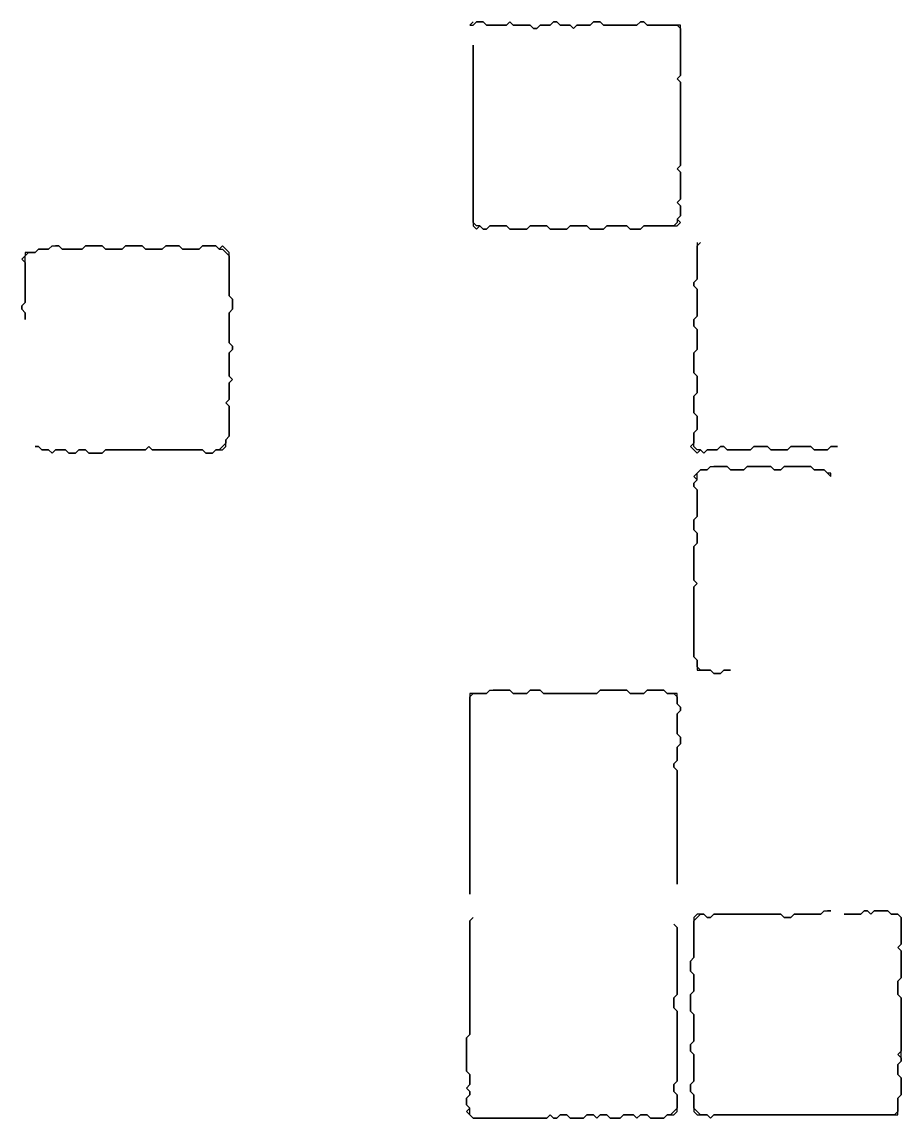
# Model space of a CAD drawing. Header units: metres. Extents: x 0 to 600, y 0 to 400.
# Drawn here: x 139.88 to 179.02, y 151.64 to 200.45 of the extents above; entities that cross this region are included whole.
import ezdxf

# ---------------------------------------------------------------- set-up
doc = ezdxf.new("R2010")
doc.units = ezdxf.units.M

msp = doc.modelspace()

# ---------------------------------------------------------------- linework, layer by layer
for points in [[(159.97, 200.446), (159.821, 200.298), (159.97, 200.298), (160.119, 200.446), (160.268, 200.446), (160.417, 200.446), (160.565, 200.298), (160.714, 200.298), (160.863, 200.298), (161.012, 200.298), (161.161, 200.298), (161.31, 200.298), (161.458, 200.298), (161.607, 200.446), (161.756, 200.298), (161.905, 200.298), (162.054, 200.298), (162.202, 200.298), (162.351, 200.298), (162.5, 200.298), (162.649, 200.149), (162.798, 200.149), (162.946, 200.298), (163.095, 200.298), (163.244, 200.298), (163.393, 200.298), (163.542, 200.446), (163.69, 200.446), (163.839, 200.298), (163.988, 200.298), (164.137, 200.298), (164.286, 200.298), (164.435, 200.149), (164.583, 200.298), (164.732, 200.298), (164.881, 200.298), (165.03, 200.298), (165.179, 200.298), (165.327, 200.446), (165.476, 200.446), (165.625, 200.446), (165.774, 200.298), (165.923, 200.298), (166.071, 200.298), (166.22, 200.298), (166.369, 200.298), (166.518, 200.298), (166.667, 200.298), (166.815, 200.298), (166.964, 200.298), (167.113, 200.298), (167.262, 200.298), (167.411, 200.446), (167.56, 200.446), (167.708, 200.298), (167.857, 200.298), (168.006, 200.298), (168.155, 200.298), (168.304, 200.298), (168.452, 200.298), (168.601, 200.298), (168.75, 200.298), (168.899, 200.298), (169.048, 200.298), (169.196, 200.149), (169.196, 200), (169.196, 199.851), (169.196, 199.702), (169.196, 199.554), (169.196, 199.405), (169.196, 199.256), (169.196, 199.107), (169.196, 198.958), (169.196, 198.81), (169.196, 198.661), (169.196, 198.512), (169.196, 198.363), (169.196, 198.214), (169.196, 198.065), (169.048, 197.917), (169.196, 197.768), (169.196, 197.619), (169.196, 197.47), (169.196, 197.321), (169.196, 197.173), (169.196, 197.024), (169.196, 196.875), (169.196, 196.726), (169.196, 196.577), (169.196, 196.429), (169.196, 196.28), (169.196, 196.131), (169.196, 195.982), (169.196, 195.833), (169.196, 195.685), (169.196, 195.536), (169.196, 195.387), (169.196, 195.238), (169.196, 195.089), (169.196, 194.94), (169.196, 194.792), (169.196, 194.643), (169.196, 194.494), (169.196, 194.345), (169.196, 194.196), (169.196, 194.048), (169.048, 193.899), (169.196, 193.75), (169.196, 193.601), (169.196, 193.452), (169.196, 193.304), (169.196, 193.155), (169.196, 193.006), (169.196, 192.857), (169.196, 192.708), (169.196, 192.56), (169.048, 192.411), (169.196, 192.262), (169.196, 192.113), (169.196, 191.964), (169.196, 191.815), (169.048, 191.667), (169.048, 191.518), (168.899, 191.369), (168.75, 191.369), (168.601, 191.369), (168.452, 191.369), (168.304, 191.369), (168.155, 191.369), (168.006, 191.369), (167.857, 191.369), (167.708, 191.369), (167.56, 191.369), (167.411, 191.22), (167.262, 191.22), (167.113, 191.22), (166.964, 191.22), (166.815, 191.369), (166.667, 191.369), (166.518, 191.369), (166.369, 191.369), (166.22, 191.369), (166.071, 191.369), (165.923, 191.369), (165.774, 191.22), (165.625, 191.22), (165.476, 191.22), (165.327, 191.22), (165.179, 191.22), (165.03, 191.369), (164.881, 191.369), (164.732, 191.369), (164.583, 191.369), (164.435, 191.369), (164.286, 191.369), (164.137, 191.22), (163.988, 191.22), (163.839, 191.22), (163.69, 191.22), (163.542, 191.22), (163.393, 191.22), (163.244, 191.369), (163.095, 191.369), (162.946, 191.369), (162.798, 191.369), (162.649, 191.369), (162.5, 191.369), (162.351, 191.22), (162.202, 191.22), (162.054, 191.22), (161.905, 191.22), (161.756, 191.22), (161.607, 191.22), (161.458, 191.369), (161.31, 191.369), (161.161, 191.369), (161.012, 191.369), (160.863, 191.369), (160.714, 191.369), (160.565, 191.22), (160.417, 191.22), (160.268, 191.369), (160.119, 191.369), (159.97, 191.518), (159.97, 191.667), (159.97, 191.815), (159.97, 191.964), (159.97, 192.113), (159.97, 192.262), (159.97, 192.411), (159.97, 192.56), (159.97, 192.708), (159.97, 192.857), (159.97, 193.006), (159.97, 193.155), (159.97, 193.304), (159.97, 193.452), (159.97, 193.601), (159.97, 193.75), (159.97, 193.899), (159.97, 194.048), (159.97, 194.196), (159.97, 194.345), (159.97, 194.494), (159.97, 194.643), (159.97, 194.792), (159.97, 194.94), (159.97, 195.089), (159.97, 195.238), (159.97, 195.387), (159.97, 195.536), (159.97, 195.685), (159.97, 195.833), (159.97, 195.982), (159.97, 196.131), (159.97, 196.28), (159.97, 196.429), (159.97, 196.577), (159.97, 196.726), (159.97, 196.875), (159.97, 197.024), (159.97, 197.173), (159.97, 197.321), (159.97, 197.47), (159.97, 197.619), (159.97, 197.768), (159.97, 197.917), (159.97, 198.065), (159.97, 198.214), (159.97, 198.363), (159.97, 198.512), (159.97, 198.661), (159.97, 198.81), (159.97, 198.958), (159.97, 199.107), (159.97, 199.256), (159.97, 199.405), (159.97, 199.256), (159.97, 199.107), (159.97, 198.958), (159.97, 198.81), (159.97, 198.661), (159.97, 198.512), (159.97, 198.363), (159.97, 198.214), (159.97, 198.065), (159.97, 197.917), (159.97, 197.768), (159.97, 197.619), (159.97, 197.47), (159.97, 197.321), (159.97, 197.173), (159.97, 197.024), (159.97, 196.875), (159.97, 196.726), (159.97, 196.577), (159.97, 196.429), (159.97, 196.28), (159.97, 196.131), (159.97, 195.982), (159.97, 195.833), (159.97, 195.685), (159.97, 195.536), (159.97, 195.387), (159.97, 195.238), (159.97, 195.089), (159.97, 194.94), (159.97, 194.792), (159.97, 194.643), (159.97, 194.494), (159.97, 194.345), (159.97, 194.196), (159.97, 194.048), (159.97, 193.899), (159.97, 193.75), (159.97, 193.601), (159.97, 193.452), (159.97, 193.304), (159.97, 193.155), (159.97, 193.006), (159.97, 192.857), (159.97, 192.708), (159.97, 192.56), (159.97, 192.411), (159.97, 192.262), (159.97, 192.113), (159.97, 191.964), (159.97, 191.815), (159.97, 191.667), (159.97, 191.518), (159.97, 191.369), (160.119, 191.22), (160.268, 191.369), (160.417, 191.22), (160.565, 191.22), (160.714, 191.369), (160.863, 191.369), (161.012, 191.369), (161.161, 191.369), (161.31, 191.369), (161.458, 191.369), (161.607, 191.22), (161.756, 191.22), (161.905, 191.22), (162.054, 191.22), (162.202, 191.22), (162.351, 191.22), (162.5, 191.369), (162.649, 191.369), (162.798, 191.369), (162.946, 191.369), (163.095, 191.369), (163.244, 191.369), (163.393, 191.22), (163.542, 191.22), (163.69, 191.22), (163.839, 191.22), (163.988, 191.22), (164.137, 191.22), (164.286, 191.369), (164.435, 191.369), (164.583, 191.369), (164.732, 191.369), (164.881, 191.369), (165.03, 191.369), (165.179, 191.22), (165.327, 191.22), (165.476, 191.22), (165.625, 191.22), (165.774, 191.22), (165.923, 191.369), (166.071, 191.369), (166.22, 191.369), (166.369, 191.369), (166.518, 191.369), (166.667, 191.369), (166.815, 191.369), (166.964, 191.22), (167.113, 191.22), (167.262, 191.22), (167.411, 191.22), (167.56, 191.369), (167.708, 191.369), (167.857, 191.369), (168.006, 191.369), (168.155, 191.369), (168.304, 191.369), (168.452, 191.369), (168.601, 191.369), (168.75, 191.369), (168.899, 191.369), (169.048, 191.369), (169.196, 191.518), (169.048, 191.667), (169.196, 191.815), (169.196, 191.964), (169.196, 192.113), (169.196, 192.262), (169.048, 192.411), (169.196, 192.56), (169.196, 192.708), (169.196, 192.857), (169.196, 193.006), (169.196, 193.155), (169.196, 193.304), (169.196, 193.452), (169.196, 193.601), (169.196, 193.75), (169.048, 193.899), (169.196, 194.048), (169.196, 194.196), (169.196, 194.345), (169.196, 194.494), (169.196, 194.643), (169.196, 194.792), (169.196, 194.94), (169.196, 195.089), (169.196, 195.238), (169.196, 195.387), (169.196, 195.536), (169.196, 195.685), (169.196, 195.833), (169.196, 195.982), (169.196, 196.131), (169.196, 196.28), (169.196, 196.429), (169.196, 196.577), (169.196, 196.726), (169.196, 196.875), (169.196, 197.024), (169.196, 197.173), (169.196, 197.321), (169.196, 197.47), (169.196, 197.619), (169.196, 197.768), (169.048, 197.917), (169.196, 198.065), (169.196, 198.214), (169.196, 198.363), (169.196, 198.512), (169.196, 198.661), (169.196, 198.81), (169.196, 198.958), (169.196, 199.107), (169.196, 199.256), (169.196, 199.405), (169.196, 199.554), (169.196, 199.702), (169.196, 199.851), (169.196, 200), (169.196, 200.149), (169.196, 200.298), (169.048, 200.298), (168.899, 200.298), (168.75, 200.298), (168.601, 200.298), (168.452, 200.298), (168.304, 200.298), (168.155, 200.298), (168.006, 200.298), (167.857, 200.298), (167.708, 200.298), (167.56, 200.446), (167.411, 200.446), (167.262, 200.298), (167.113, 200.298), (166.964, 200.298), (166.815, 200.298), (166.667, 200.298), (166.518, 200.298), (166.369, 200.298), (166.22, 200.298), (166.071, 200.298), (165.923, 200.298), (165.774, 200.298), (165.625, 200.446), (165.476, 200.446), (165.327, 200.446), (165.179, 200.298), (165.03, 200.298), (164.881, 200.298), (164.732, 200.298), (164.583, 200.298), (164.435, 200.149), (164.286, 200.298), (164.137, 200.298), (163.988, 200.298), (163.839, 200.298), (163.69, 200.446), (163.542, 200.446), (163.393, 200.298), (163.244, 200.298), (163.095, 200.298), (162.946, 200.298), (162.798, 200.149), (162.649, 200.149), (162.5, 200.298), (162.351, 200.298), (162.202, 200.298), (162.054, 200.298), (161.905, 200.298), (161.756, 200.298), (161.607, 200.446), (161.458, 200.298), (161.31, 200.298), (161.161, 200.298), (161.012, 200.298), (160.863, 200.298), (160.714, 200.298), (160.565, 200.298), (160.417, 200.446), (160.268, 200.446), (160.119, 200.446)], [(141.22, 190.476), (141.071, 190.327), (140.923, 190.327), (140.774, 190.327), (140.625, 190.327), (140.476, 190.179), (140.327, 190.179), (140.179, 190.179), (140.03, 190.179), (140.03, 190.03), (139.881, 189.881), (140.03, 189.732), (140.03, 189.583), (140.03, 189.435), (140.03, 189.286), (140.03, 189.137), (140.03, 188.988), (140.03, 188.839), (140.03, 188.69), (140.03, 188.542), (140.03, 188.393), (140.03, 188.244), (140.03, 188.095), (140.03, 187.946), (139.881, 187.798), (139.881, 187.649), (140.03, 187.5), (140.03, 187.351), (140.03, 187.202), (140.03, 187.351), (140.03, 187.5), (139.881, 187.649), (139.881, 187.798), (140.03, 187.946), (140.03, 188.095), (140.03, 188.244), (140.03, 188.393), (140.03, 188.542), (140.03, 188.69), (140.03, 188.839), (140.03, 188.988), (140.03, 189.137), (140.03, 189.286), (140.03, 189.435), (140.03, 189.583), (140.03, 189.732), (140.03, 189.881), (140.03, 190.03), (140.179, 190.179), (140.327, 190.179), (140.476, 190.179), (140.625, 190.327), (140.774, 190.327), (140.923, 190.327), (141.071, 190.327), (141.22, 190.476), (141.369, 190.476), (141.518, 190.476), (141.667, 190.327), (141.815, 190.327), (141.964, 190.327), (142.113, 190.327), (142.262, 190.327), (142.411, 190.327), (142.56, 190.327), (142.708, 190.476), (142.857, 190.476), (143.006, 190.476), (143.155, 190.476), (143.304, 190.476), (143.452, 190.476), (143.601, 190.327), (143.75, 190.327), (143.899, 190.327), (144.048, 190.327), (144.196, 190.327), (144.345, 190.327), (144.494, 190.476), (144.643, 190.476), (144.792, 190.476), (144.94, 190.476), (145.089, 190.476), (145.238, 190.476), (145.387, 190.327), (145.536, 190.327), (145.685, 190.327), (145.833, 190.327), (145.982, 190.327), (146.131, 190.327), (146.28, 190.476), (146.429, 190.476), (146.577, 190.476), (146.726, 190.476), (146.875, 190.476), (147.024, 190.327), (147.173, 190.327), (147.321, 190.327), (147.47, 190.327), (147.619, 190.327), (147.768, 190.327), (147.917, 190.476), (148.065, 190.476), (148.214, 190.476), (148.363, 190.476), (148.512, 190.476), (148.661, 190.327), (148.81, 190.327), (148.958, 190.179), (149.107, 190.03), (149.107, 189.881), (149.107, 189.732), (149.107, 189.583), (149.107, 189.435), (149.107, 189.286), (149.107, 189.137), (149.107, 188.988), (149.107, 188.839), (149.107, 188.69), (149.107, 188.542), (149.107, 188.393), (149.107, 188.244), (149.256, 188.095), (149.256, 187.946), (149.256, 187.798), (149.256, 187.649), (149.107, 187.5), (149.107, 187.351), (149.107, 187.202), (149.107, 187.054), (149.107, 186.905), (149.107, 186.756), (149.107, 186.607), (149.107, 186.458), (149.107, 186.31), (149.107, 186.161), (149.256, 186.012), (149.256, 185.863), (149.107, 185.714), (149.107, 185.565), (149.107, 185.417), (149.107, 185.268), (149.107, 185.119), (149.107, 184.97), (149.107, 184.821), (149.107, 184.673), (149.256, 184.524), (149.107, 184.375), (149.107, 184.226), (149.107, 184.077), (149.107, 183.929), (149.107, 183.78), (149.107, 183.631), (148.958, 183.482), (149.107, 183.333), (149.107, 183.185), (149.107, 183.036), (149.107, 182.887), (149.107, 182.738), (149.107, 182.589), (149.107, 182.44), (149.107, 182.292), (149.107, 182.143), (149.107, 181.994), (148.958, 181.845), (148.958, 181.696), (148.81, 181.548), (148.661, 181.399), (148.512, 181.399), (148.363, 181.25), (148.214, 181.25), (148.065, 181.25), (147.917, 181.399), (147.768, 181.399), (147.619, 181.399), (147.47, 181.399), (147.321, 181.399), (147.173, 181.399), (147.024, 181.399), (146.875, 181.399), (146.726, 181.399), (146.577, 181.399), (146.429, 181.399), (146.28, 181.399), (146.131, 181.399), (145.982, 181.399), (145.833, 181.399), (145.685, 181.399), (145.536, 181.548), (145.387, 181.399), (145.238, 181.399), (145.089, 181.399), (144.94, 181.399), (144.792, 181.399), (144.643, 181.399), (144.494, 181.399), (144.345, 181.399), (144.196, 181.399), (144.048, 181.399), (143.899, 181.399), (143.75, 181.399), (143.601, 181.399), (143.452, 181.25), (143.304, 181.25), (143.155, 181.25), (143.006, 181.25), (142.857, 181.25), (142.708, 181.399), (142.56, 181.399), (142.411, 181.399), (142.262, 181.25), (142.113, 181.25), (141.964, 181.25), (141.815, 181.399), (141.667, 181.399), (141.518, 181.399), (141.369, 181.399), (141.22, 181.25), (141.071, 181.399), (140.923, 181.399), (140.774, 181.399), (140.625, 181.548), (140.476, 181.548), (140.625, 181.548), (140.774, 181.399), (140.923, 181.399), (141.071, 181.399), (141.22, 181.25), (141.369, 181.399), (141.518, 181.399), (141.667, 181.399), (141.815, 181.399), (141.964, 181.25), (142.113, 181.25), (142.262, 181.25), (142.411, 181.399), (142.56, 181.399), (142.708, 181.399), (142.857, 181.25), (143.006, 181.25), (143.155, 181.25), (143.304, 181.25), (143.452, 181.25), (143.601, 181.399), (143.75, 181.399), (143.899, 181.399), (144.048, 181.399), (144.196, 181.399), (144.345, 181.399), (144.494, 181.399), (144.643, 181.399), (144.792, 181.399), (144.94, 181.399), (145.089, 181.399), (145.238, 181.399), (145.387, 181.399), (145.536, 181.548), (145.685, 181.399), (145.833, 181.399), (145.982, 181.399), (146.131, 181.399), (146.28, 181.399), (146.429, 181.399), (146.577, 181.399), (146.726, 181.399), (146.875, 181.399), (147.024, 181.399), (147.173, 181.399), (147.321, 181.399), (147.47, 181.399), (147.619, 181.399), (147.768, 181.399), (147.917, 181.399), (148.065, 181.25), (148.214, 181.25), (148.363, 181.25), (148.512, 181.399), (148.661, 181.399), (148.81, 181.399), (148.958, 181.548), (148.958, 181.696), (148.958, 181.845), (149.107, 181.994), (149.107, 182.143), (149.107, 182.292), (149.107, 182.44), (149.107, 182.589), (149.107, 182.738), (149.107, 182.887), (149.107, 183.036), (149.107, 183.185), (149.107, 183.333), (148.958, 183.482), (149.107, 183.631), (149.107, 183.78), (149.107, 183.929), (149.107, 184.077), (149.107, 184.226), (149.107, 184.375), (149.256, 184.524), (149.107, 184.673), (149.107, 184.821), (149.107, 184.97), (149.107, 185.119), (149.107, 185.268), (149.107, 185.417), (149.107, 185.565), (149.107, 185.714), (149.256, 185.863), (149.256, 186.012), (149.107, 186.161), (149.107, 186.31), (149.107, 186.458), (149.107, 186.607), (149.107, 186.756), (149.107, 186.905), (149.107, 187.054), (149.107, 187.202), (149.107, 187.351), (149.107, 187.5), (149.256, 187.649), (149.256, 187.798), (149.256, 187.946), (149.256, 188.095), (149.107, 188.244), (149.107, 188.393), (149.107, 188.542), (149.107, 188.69), (149.107, 188.839), (149.107, 188.988), (149.107, 189.137), (149.107, 189.286), (149.107, 189.435), (149.107, 189.583), (149.107, 189.732), (149.107, 189.881), (149.107, 190.03), (149.107, 190.179), (148.958, 190.327), (148.81, 190.476), (148.661, 190.327), (148.512, 190.476), (148.363, 190.476), (148.214, 190.476), (148.065, 190.476), (147.917, 190.476), (147.768, 190.327), (147.619, 190.327), (147.47, 190.327), (147.321, 190.327), (147.173, 190.327), (147.024, 190.327), (146.875, 190.476), (146.726, 190.476), (146.577, 190.476), (146.429, 190.476), (146.28, 190.476), (146.131, 190.327), (145.982, 190.327), (145.833, 190.327), (145.685, 190.327), (145.536, 190.327), (145.387, 190.327), (145.238, 190.476), (145.089, 190.476), (144.94, 190.476), (144.792, 190.476), (144.643, 190.476), (144.494, 190.476), (144.345, 190.327), (144.196, 190.327), (144.048, 190.327), (143.899, 190.327), (143.75, 190.327), (143.601, 190.327), (143.452, 190.476), (143.304, 190.476), (143.155, 190.476), (143.006, 190.476), (142.857, 190.476), (142.708, 190.476), (142.56, 190.327), (142.411, 190.327), (142.262, 190.327), (142.113, 190.327), (141.964, 190.327), (141.815, 190.327), (141.667, 190.327), (141.518, 190.476), (141.369, 190.476)], [(169.94, 190.625), (169.94, 190.476), (169.94, 190.327), (169.94, 190.179), (169.94, 190.03), (169.94, 189.881), (169.94, 189.732), (169.94, 189.583), (169.94, 189.435), (169.94, 189.286), (169.94, 189.137), (169.94, 188.988), (169.792, 188.839), (169.792, 188.69), (169.94, 188.542), (169.94, 188.393), (169.94, 188.244), (169.94, 188.095), (169.94, 187.946), (169.94, 187.798), (169.94, 187.649), (169.94, 187.5), (169.94, 187.351), (169.792, 187.202), (169.792, 187.054), (169.792, 186.905), (169.94, 186.756), (169.94, 186.607), (169.94, 186.458), (169.94, 186.31), (169.94, 186.161), (169.94, 186.012), (169.94, 185.863), (169.792, 185.714), (169.792, 185.565), (169.792, 185.417), (169.792, 185.268), (169.792, 185.119), (169.792, 184.97), (169.792, 184.821), (169.94, 184.673), (169.94, 184.524), (169.94, 184.375), (169.94, 184.226), (169.94, 184.077), (169.94, 183.929), (169.792, 183.78), (169.792, 183.631), (169.792, 183.482), (169.792, 183.333), (169.792, 183.185), (169.792, 183.036), (169.94, 182.887), (169.94, 182.738), (169.94, 182.589), (169.94, 182.44), (169.94, 182.292), (169.792, 182.143), (169.792, 181.994), (169.792, 181.845), (169.792, 181.696), (169.643, 181.548), (169.792, 181.399), (169.94, 181.25), (170.089, 181.399), (170.238, 181.25), (170.387, 181.399), (170.536, 181.399), (170.685, 181.399), (170.833, 181.399), (170.982, 181.548), (171.131, 181.548), (171.28, 181.399), (171.429, 181.399), (171.577, 181.399), (171.726, 181.399), (171.875, 181.399), (172.024, 181.399), (172.173, 181.399), (172.321, 181.399), (172.47, 181.548), (172.619, 181.548), (172.768, 181.548), (172.917, 181.548), (173.065, 181.548), (173.214, 181.399), (173.363, 181.399), (173.512, 181.399), (173.661, 181.399), (173.81, 181.399), (173.958, 181.399), (174.107, 181.548), (174.256, 181.548), (174.405, 181.548), (174.554, 181.548), (174.702, 181.548), (174.851, 181.548), (175, 181.548), (175.149, 181.399), (175.298, 181.399), (175.446, 181.399), (175.595, 181.399), (175.744, 181.399), (175.893, 181.548), (176.042, 181.548), (176.19, 181.548), (176.042, 181.548), (175.893, 181.548), (175.744, 181.399), (175.595, 181.399), (175.446, 181.399), (175.298, 181.399), (175.149, 181.399), (175, 181.548), (174.851, 181.548), (174.702, 181.548), (174.554, 181.548), (174.405, 181.548), (174.256, 181.548), (174.107, 181.548), (173.958, 181.399), (173.81, 181.399), (173.661, 181.399), (173.512, 181.399), (173.363, 181.399), (173.214, 181.399), (173.065, 181.548), (172.917, 181.548), (172.768, 181.548), (172.619, 181.548), (172.47, 181.548), (172.321, 181.399), (172.173, 181.399), (172.024, 181.399), (171.875, 181.399), (171.726, 181.399), (171.577, 181.399), (171.429, 181.399), (171.28, 181.399), (171.131, 181.548), (170.982, 181.548), (170.833, 181.399), (170.685, 181.399), (170.536, 181.399), (170.387, 181.399), (170.238, 181.25), (170.089, 181.399), (169.94, 181.399), (169.792, 181.548), (169.792, 181.696), (169.792, 181.845), (169.792, 181.994), (169.792, 182.143), (169.94, 182.292), (169.94, 182.44), (169.94, 182.589), (169.94, 182.738), (169.94, 182.887), (169.792, 183.036), (169.792, 183.185), (169.792, 183.333), (169.792, 183.482), (169.792, 183.631), (169.792, 183.78), (169.94, 183.929), (169.94, 184.077), (169.94, 184.226), (169.94, 184.375), (169.94, 184.524), (169.94, 184.673), (169.792, 184.821), (169.792, 184.97), (169.792, 185.119), (169.792, 185.268), (169.792, 185.417), (169.792, 185.565), (169.792, 185.714), (169.94, 185.863), (169.94, 186.012), (169.94, 186.161), (169.94, 186.31), (169.94, 186.458), (169.94, 186.607), (169.94, 186.756), (169.792, 186.905), (169.792, 187.054), (169.792, 187.202), (169.94, 187.351), (169.94, 187.5), (169.94, 187.649), (169.94, 187.798), (169.94, 187.946), (169.94, 188.095), (169.94, 188.244), (169.94, 188.393), (169.94, 188.542), (169.792, 188.69), (169.792, 188.839), (169.94, 188.988), (169.94, 189.137), (169.94, 189.286), (169.94, 189.435), (169.94, 189.583), (169.94, 189.732), (169.94, 189.881), (169.94, 190.03), (169.94, 190.179), (169.94, 190.327), (169.94, 190.476), (170.089, 190.625)], [(170.536, 180.655), (170.387, 180.506), (170.238, 180.506), (170.089, 180.506), (169.94, 180.357), (169.792, 180.208), (169.94, 180.06), (169.792, 179.911), (169.792, 179.762), (169.94, 179.613), (169.94, 179.464), (169.94, 179.315), (169.94, 179.167), (169.94, 179.018), (169.94, 178.869), (169.94, 178.72), (169.94, 178.571), (169.94, 178.423), (169.792, 178.274), (169.792, 178.125), (169.792, 177.976), (169.792, 177.827), (169.94, 177.679), (169.94, 177.53), (169.94, 177.381), (169.94, 177.232), (169.792, 177.083), (169.792, 176.935), (169.792, 176.786), (169.792, 176.637), (169.792, 176.488), (169.792, 176.339), (169.792, 176.19), (169.792, 176.042), (169.792, 175.893), (169.792, 175.744), (169.792, 175.595), (169.94, 175.446), (169.792, 175.298), (169.792, 175.149), (169.792, 175), (169.792, 174.851), (169.792, 174.702), (169.792, 174.554), (169.792, 174.405), (169.792, 174.256), (169.792, 174.107), (169.792, 173.958), (169.792, 173.81), (169.792, 173.661), (169.792, 173.512), (169.792, 173.363), (169.792, 173.214), (169.792, 173.065), (169.792, 172.917), (169.792, 172.768), (169.792, 172.619), (169.792, 172.47), (169.792, 172.321), (169.792, 172.173), (169.94, 172.024), (169.94, 171.875), (169.94, 171.726), (169.94, 171.577), (170.089, 171.577), (170.238, 171.577), (170.387, 171.577), (170.536, 171.577), (170.685, 171.429), (170.833, 171.429), (170.982, 171.429), (171.131, 171.577), (171.28, 171.577), (171.429, 171.577), (171.28, 171.577), (171.131, 171.577), (170.982, 171.429), (170.833, 171.429), (170.685, 171.429), (170.536, 171.577), (170.387, 171.577), (170.238, 171.577), (170.089, 171.577), (169.94, 171.726), (169.94, 171.875), (169.94, 172.024), (169.792, 172.173), (169.792, 172.321), (169.792, 172.47), (169.792, 172.619), (169.792, 172.768), (169.792, 172.917), (169.792, 173.065), (169.792, 173.214), (169.792, 173.363), (169.792, 173.512), (169.792, 173.661), (169.792, 173.81), (169.792, 173.958), (169.792, 174.107), (169.792, 174.256), (169.792, 174.405), (169.792, 174.554), (169.792, 174.702), (169.792, 174.851), (169.792, 175), (169.792, 175.149), (169.792, 175.298), (169.94, 175.446), (169.792, 175.595), (169.792, 175.744), (169.792, 175.893), (169.792, 176.042), (169.792, 176.19), (169.792, 176.339), (169.792, 176.488), (169.792, 176.637), (169.792, 176.786), (169.792, 176.935), (169.792, 177.083), (169.94, 177.232), (169.94, 177.381), (169.94, 177.53), (169.94, 177.679), (169.792, 177.827), (169.792, 177.976), (169.792, 178.125), (169.792, 178.274), (169.94, 178.423), (169.94, 178.571), (169.94, 178.72), (169.94, 178.869), (169.94, 179.018), (169.94, 179.167), (169.94, 179.315), (169.94, 179.464), (169.94, 179.613), (169.792, 179.762), (169.792, 179.911), (169.94, 180.06), (169.94, 180.208), (169.94, 180.357), (170.089, 180.506), (170.238, 180.506), (170.387, 180.506), (170.536, 180.655), (170.685, 180.655), (170.833, 180.655), (170.982, 180.655), (171.131, 180.655), (171.28, 180.655), (171.429, 180.506), (171.577, 180.506), (171.726, 180.506), (171.875, 180.506), (172.024, 180.506), (172.173, 180.655), (172.321, 180.655), (172.47, 180.655), (172.619, 180.655), (172.768, 180.655), (172.917, 180.655), (173.065, 180.655), (173.214, 180.655), (173.363, 180.506), (173.512, 180.506), (173.661, 180.506), (173.81, 180.655), (173.958, 180.655), (174.107, 180.655), (174.256, 180.655), (174.405, 180.655), (174.554, 180.655), (174.702, 180.655), (174.851, 180.655), (175, 180.655), (175.149, 180.506), (175.298, 180.506), (175.446, 180.506), (175.595, 180.506), (175.744, 180.357), (175.893, 180.208), (175.893, 180.357), (175.744, 180.357), (175.595, 180.506), (175.446, 180.506), (175.298, 180.506), (175.149, 180.506), (175, 180.655), (174.851, 180.655), (174.702, 180.655), (174.554, 180.655), (174.405, 180.655), (174.256, 180.655), (174.107, 180.655), (173.958, 180.655), (173.81, 180.655), (173.661, 180.506), (173.512, 180.506), (173.363, 180.506), (173.214, 180.655), (173.065, 180.655), (172.917, 180.655), (172.768, 180.655), (172.619, 180.655), (172.47, 180.655), (172.321, 180.655), (172.173, 180.655), (172.024, 180.506), (171.875, 180.506), (171.726, 180.506), (171.577, 180.506), (171.429, 180.506), (171.28, 180.655), (171.131, 180.655), (170.982, 180.655), (170.833, 180.655), (170.685, 180.655)], [(160.714, 170.685), (160.565, 170.536), (160.417, 170.536), (160.268, 170.536), (160.119, 170.536), (159.97, 170.536), (159.821, 170.536), (159.821, 170.387), (159.821, 170.238), (159.821, 170.089), (159.821, 169.94), (159.821, 169.792), (159.821, 169.643), (159.821, 169.494), (159.821, 169.345), (159.821, 169.196), (159.821, 169.048), (159.821, 168.899), (159.821, 168.75), (159.821, 168.601), (159.821, 168.452), (159.821, 168.304), (159.821, 168.155), (159.821, 168.006), (159.821, 167.857), (159.821, 167.708), (159.821, 167.56), (159.821, 167.411), (159.821, 167.262), (159.821, 167.113), (159.821, 166.964), (159.821, 166.815), (159.821, 166.667), (159.821, 166.518), (159.821, 166.369), (159.821, 166.22), (159.821, 166.071), (159.821, 165.923), (159.821, 165.774), (159.821, 165.625), (159.821, 165.476), (159.821, 165.327), (159.821, 165.179), (159.821, 165.03), (159.821, 164.881), (159.821, 164.732), (159.821, 164.583), (159.821, 164.435), (159.821, 164.286), (159.821, 164.137), (159.821, 163.988), (159.821, 163.839), (159.821, 163.69), (159.821, 163.542), (159.821, 163.393), (159.821, 163.244), (159.821, 163.095), (159.821, 162.946), (159.821, 162.798), (159.821, 162.649), (159.821, 162.5), (159.821, 162.351), (159.821, 162.202), (159.821, 162.054), (159.821, 161.905), (159.821, 161.756), (159.821, 161.607), (159.821, 161.756), (159.821, 161.905), (159.821, 162.054), (159.821, 162.202), (159.821, 162.351), (159.821, 162.5), (159.821, 162.649), (159.821, 162.798), (159.821, 162.946), (159.821, 163.095), (159.821, 163.244), (159.821, 163.393), (159.821, 163.542), (159.821, 163.69), (159.821, 163.839), (159.821, 163.988), (159.821, 164.137), (159.821, 164.286), (159.821, 164.435), (159.821, 164.583), (159.821, 164.732), (159.821, 164.881), (159.821, 165.03), (159.821, 165.179), (159.821, 165.327), (159.821, 165.476), (159.821, 165.625), (159.821, 165.774), (159.821, 165.923), (159.821, 166.071), (159.821, 166.22), (159.821, 166.369), (159.821, 166.518), (159.821, 166.667), (159.821, 166.815), (159.821, 166.964), (159.821, 167.113), (159.821, 167.262), (159.821, 167.411), (159.821, 167.56), (159.821, 167.708), (159.821, 167.857), (159.821, 168.006), (159.821, 168.155), (159.821, 168.304), (159.821, 168.452), (159.821, 168.601), (159.821, 168.75), (159.821, 168.899), (159.821, 169.048), (159.821, 169.196), (159.821, 169.345), (159.821, 169.494), (159.821, 169.643), (159.821, 169.792), (159.821, 169.94), (159.821, 170.089), (159.821, 170.238), (159.821, 170.387), (159.97, 170.536), (160.119, 170.536), (160.268, 170.536), (160.417, 170.536), (160.565, 170.536), (160.714, 170.685), (160.863, 170.685), (161.012, 170.685), (161.161, 170.685), (161.31, 170.685), (161.458, 170.685), (161.607, 170.685), (161.756, 170.536), (161.905, 170.536), (162.054, 170.536), (162.202, 170.536), (162.351, 170.536), (162.5, 170.685), (162.649, 170.685), (162.798, 170.685), (162.946, 170.685), (163.095, 170.536), (163.244, 170.536), (163.393, 170.536), (163.542, 170.536), (163.69, 170.536), (163.839, 170.536), (163.988, 170.536), (164.137, 170.536), (164.286, 170.536), (164.435, 170.536), (164.583, 170.536), (164.732, 170.536), (164.881, 170.536), (165.03, 170.536), (165.179, 170.536), (165.327, 170.536), (165.476, 170.536), (165.625, 170.685), (165.774, 170.685), (165.923, 170.685), (166.071, 170.685), (166.22, 170.685), (166.369, 170.685), (166.518, 170.685), (166.667, 170.685), (166.815, 170.685), (166.964, 170.536), (167.113, 170.536), (167.262, 170.536), (167.411, 170.536), (167.56, 170.536), (167.708, 170.685), (167.857, 170.685), (168.006, 170.685), (168.155, 170.685), (168.304, 170.685), (168.452, 170.685), (168.601, 170.536), (168.75, 170.536), (168.899, 170.536), (169.048, 170.387), (169.048, 170.238), (169.048, 170.089), (169.196, 169.94), (169.196, 169.792), (169.048, 169.643), (169.048, 169.494), (169.048, 169.345), (169.048, 169.196), (169.048, 169.048), (169.048, 168.899), (169.048, 168.75), (169.196, 168.601), (169.196, 168.452), (169.196, 168.304), (169.048, 168.155), (169.048, 168.006), (169.048, 167.857), (169.048, 167.708), (169.048, 167.56), (168.899, 167.411), (168.899, 167.262), (169.048, 167.113), (169.048, 166.964), (169.048, 166.815), (169.048, 166.667), (169.048, 166.518), (169.048, 166.369), (169.048, 166.22), (169.048, 166.071), (169.048, 165.923), (169.048, 165.774), (169.048, 165.625), (169.048, 165.476), (169.048, 165.327), (169.048, 165.179), (169.048, 165.03), (169.048, 164.881), (169.048, 164.732), (169.048, 164.583), (169.048, 164.435), (169.048, 164.286), (169.048, 164.137), (169.048, 163.988), (169.048, 163.839), (169.048, 163.69), (169.048, 163.542), (169.048, 163.393), (169.048, 163.244), (169.048, 163.095), (169.048, 162.946), (169.048, 162.798), (169.048, 162.649), (169.048, 162.5), (169.048, 162.351), (169.048, 162.202), (169.048, 162.054), (169.048, 162.202), (169.048, 162.351), (169.048, 162.5), (169.048, 162.649), (169.048, 162.798), (169.048, 162.946), (169.048, 163.095), (169.048, 163.244), (169.048, 163.393), (169.048, 163.542), (169.048, 163.69), (169.048, 163.839), (169.048, 163.988), (169.048, 164.137), (169.048, 164.286), (169.048, 164.435), (169.048, 164.583), (169.048, 164.732), (169.048, 164.881), (169.048, 165.03), (169.048, 165.179), (169.048, 165.327), (169.048, 165.476), (169.048, 165.625), (169.048, 165.774), (169.048, 165.923), (169.048, 166.071), (169.048, 166.22), (169.048, 166.369), (169.048, 166.518), (169.048, 166.667), (169.048, 166.815), (169.048, 166.964), (169.048, 167.113), (168.899, 167.262), (168.899, 167.411), (169.048, 167.56), (169.048, 167.708), (169.048, 167.857), (169.048, 168.006), (169.048, 168.155), (169.196, 168.304), (169.196, 168.452), (169.196, 168.601), (169.048, 168.75), (169.048, 168.899), (169.048, 169.048), (169.048, 169.196), (169.048, 169.345), (169.048, 169.494), (169.048, 169.643), (169.196, 169.792), (169.196, 169.94), (169.048, 170.089), (169.048, 170.238), (169.048, 170.387), (169.048, 170.536), (168.899, 170.536), (168.75, 170.536), (168.601, 170.536), (168.452, 170.685), (168.304, 170.685), (168.155, 170.685), (168.006, 170.685), (167.857, 170.685), (167.708, 170.685), (167.56, 170.536), (167.411, 170.536), (167.262, 170.536), (167.113, 170.536), (166.964, 170.536), (166.815, 170.685), (166.667, 170.685), (166.518, 170.685), (166.369, 170.685), (166.22, 170.685), (166.071, 170.685), (165.923, 170.685), (165.774, 170.685), (165.625, 170.685), (165.476, 170.536), (165.327, 170.536), (165.179, 170.536), (165.03, 170.536), (164.881, 170.536), (164.732, 170.536), (164.583, 170.536), (164.435, 170.536), (164.286, 170.536), (164.137, 170.536), (163.988, 170.536), (163.839, 170.536), (163.69, 170.536), (163.542, 170.536), (163.393, 170.536), (163.244, 170.536), (163.095, 170.536), (162.946, 170.685), (162.798, 170.685), (162.649, 170.685), (162.5, 170.685), (162.351, 170.536), (162.202, 170.536), (162.054, 170.536), (161.905, 170.536), (161.756, 170.536), (161.607, 170.685), (161.458, 170.685), (161.31, 170.685), (161.161, 170.685), (161.012, 170.685), (160.863, 170.685)], [(175.595, 160.863), (175.446, 160.714), (175.298, 160.714), (175.149, 160.714), (175, 160.714), (174.851, 160.714), (174.702, 160.714), (174.554, 160.714), (174.405, 160.714), (174.256, 160.714), (174.107, 160.565), (173.958, 160.565), (173.81, 160.565), (173.661, 160.714), (173.512, 160.714), (173.363, 160.714), (173.214, 160.714), (173.065, 160.714), (172.917, 160.714), (172.768, 160.714), (172.619, 160.714), (172.47, 160.714), (172.321, 160.714), (172.173, 160.714), (172.024, 160.714), (171.875, 160.714), (171.726, 160.714), (171.577, 160.714), (171.429, 160.714), (171.28, 160.714), (171.131, 160.714), (170.982, 160.714), (170.833, 160.714), (170.685, 160.714), (170.536, 160.565), (170.387, 160.565), (170.238, 160.714), (170.089, 160.714), (169.94, 160.714), (169.792, 160.565), (169.792, 160.417), (169.792, 160.268), (169.792, 160.119), (169.792, 159.97), (169.792, 159.821), (169.792, 159.673), (169.792, 159.524), (169.792, 159.375), (169.792, 159.226), (169.792, 159.077), (169.792, 158.929), (169.792, 158.78), (169.643, 158.631), (169.643, 158.482), (169.643, 158.333), (169.643, 158.185), (169.792, 158.036), (169.792, 157.887), (169.792, 157.738), (169.792, 157.589), (169.792, 157.44), (169.792, 157.292), (169.643, 157.143), (169.643, 156.994), (169.643, 156.845), (169.643, 156.696), (169.643, 156.548), (169.643, 156.399), (169.792, 156.25), (169.792, 156.101), (169.792, 155.952), (169.792, 155.804), (169.792, 155.655), (169.792, 155.506), (169.792, 155.357), (169.792, 155.208), (169.792, 155.06), (169.643, 154.911), (169.643, 154.762), (169.643, 154.613), (169.792, 154.464), (169.792, 154.315), (169.792, 154.167), (169.792, 154.018), (169.792, 153.869), (169.792, 153.72), (169.792, 153.571), (169.792, 153.423), (169.792, 153.274), (169.643, 153.125), (169.643, 152.976), (169.643, 152.827), (169.792, 152.679), (169.792, 152.53), (169.792, 152.381), (169.792, 152.232), (169.792, 152.083), (169.792, 151.935), (169.94, 151.786), (170.089, 151.786), (170.238, 151.786), (170.387, 151.786), (170.536, 151.637), (170.685, 151.786), (170.833, 151.786), (170.982, 151.786), (171.131, 151.786), (171.28, 151.786), (171.429, 151.786), (171.577, 151.786), (171.726, 151.786), (171.875, 151.786), (172.024, 151.786), (172.173, 151.786), (172.321, 151.786), (172.47, 151.786), (172.619, 151.786), (172.768, 151.786), (172.917, 151.786), (173.065, 151.786), (173.214, 151.786), (173.363, 151.786), (173.512, 151.786), (173.661, 151.786), (173.81, 151.786), (173.958, 151.786), (174.107, 151.786), (174.256, 151.786), (174.405, 151.786), (174.554, 151.786), (174.702, 151.786), (174.851, 151.786), (175, 151.786), (175.149, 151.786), (175.298, 151.786), (175.446, 151.786), (175.595, 151.786), (175.744, 151.786), (175.893, 151.786), (176.042, 151.786), (176.19, 151.786), (176.339, 151.786), (176.488, 151.786), (176.637, 151.786), (176.786, 151.786), (176.935, 151.786), (177.083, 151.786), (177.232, 151.786), (177.381, 151.786), (177.53, 151.786), (177.679, 151.786), (177.827, 151.786), (177.976, 151.786), (178.125, 151.786), (178.274, 151.786), (178.423, 151.786), (178.571, 151.786), (178.72, 151.786), (178.869, 151.786), (178.869, 151.935), (178.869, 152.083), (178.869, 152.232), (178.869, 152.381), (178.869, 152.53), (179.018, 152.679), (179.018, 152.827), (179.018, 152.976), (179.018, 153.125), (179.018, 153.274), (179.018, 153.423), (178.869, 153.571), (178.869, 153.72), (178.869, 153.869), (178.869, 154.018), (179.018, 154.167), (179.018, 154.315), (179.018, 154.464), (179.018, 154.613), (179.018, 154.762), (179.018, 154.911), (179.018, 155.06), (179.018, 155.208), (179.018, 155.357), (179.018, 155.506), (179.018, 155.655), (179.018, 155.804), (179.018, 155.952), (179.018, 156.101), (179.018, 156.25), (179.018, 156.399), (179.018, 156.548), (179.018, 156.696), (179.018, 156.845), (179.018, 156.994), (178.869, 157.143), (178.869, 157.292), (178.869, 157.44), (178.869, 157.589), (178.869, 157.738), (179.018, 157.887), (179.018, 158.036), (179.018, 158.185), (179.018, 158.333), (179.018, 158.482), (179.018, 158.631), (179.018, 158.78), (179.018, 158.929), (179.018, 159.077), (178.869, 159.226), (179.018, 159.375), (179.018, 159.524), (179.018, 159.673), (179.018, 159.821), (179.018, 159.97), (179.018, 160.119), (179.018, 160.268), (179.018, 160.417), (179.018, 160.565), (178.869, 160.714), (178.72, 160.714), (178.571, 160.714), (178.423, 160.863), (178.274, 160.863), (178.125, 160.863), (177.976, 160.863), (177.827, 160.863), (177.679, 160.714), (177.53, 160.863), (177.381, 160.863), (177.232, 160.714), (177.083, 160.714), (176.935, 160.714), (176.786, 160.714), (176.637, 160.714), (176.488, 160.714), (176.637, 160.714), (176.786, 160.714), (176.935, 160.714), (177.083, 160.714), (177.232, 160.714), (177.381, 160.863), (177.53, 160.863), (177.679, 160.714), (177.827, 160.863), (177.976, 160.863), (178.125, 160.863), (178.274, 160.863), (178.423, 160.863), (178.571, 160.714), (178.72, 160.714), (178.869, 160.714), (179.018, 160.565), (179.018, 160.417), (179.018, 160.268), (179.018, 160.119), (179.018, 159.97), (179.018, 159.821), (179.018, 159.673), (179.018, 159.524), (179.018, 159.375), (178.869, 159.226), (179.018, 159.077), (179.018, 158.929), (179.018, 158.78), (179.018, 158.631), (179.018, 158.482), (179.018, 158.333), (179.018, 158.185), (179.018, 158.036), (179.018, 157.887), (178.869, 157.738), (178.869, 157.589), (178.869, 157.44), (178.869, 157.292), (178.869, 157.143), (179.018, 156.994), (179.018, 156.845), (179.018, 156.696), (179.018, 156.548), (179.018, 156.399), (179.018, 156.25), (179.018, 156.101), (179.018, 155.952), (179.018, 155.804), (179.018, 155.655), (179.018, 155.506), (179.018, 155.357), (179.018, 155.208), (179.018, 155.06), (179.018, 154.911), (179.018, 154.762), (179.018, 154.613), (178.869, 154.464), (179.018, 154.315), (179.018, 154.167), (178.869, 154.018), (178.869, 153.869), (178.869, 153.72), (178.869, 153.571), (179.018, 153.423), (179.018, 153.274), (179.018, 153.125), (179.018, 152.976), (179.018, 152.827), (179.018, 152.679), (178.869, 152.53), (178.869, 152.381), (178.869, 152.232), (178.869, 152.083), (178.869, 151.935), (178.72, 151.786), (178.571, 151.786), (178.423, 151.786), (178.274, 151.786), (178.125, 151.786), (177.976, 151.786), (177.827, 151.786), (177.679, 151.786), (177.53, 151.786), (177.381, 151.786), (177.232, 151.786), (177.083, 151.786), (176.935, 151.786), (176.786, 151.786), (176.637, 151.786), (176.488, 151.786), (176.339, 151.786), (176.19, 151.786), (176.042, 151.786), (175.893, 151.786), (175.744, 151.786), (175.595, 151.786), (175.446, 151.786), (175.298, 151.786), (175.149, 151.786), (175, 151.786), (174.851, 151.786), (174.702, 151.786), (174.554, 151.786), (174.405, 151.786), (174.256, 151.786), (174.107, 151.786), (173.958, 151.786), (173.81, 151.786), (173.661, 151.786), (173.512, 151.786), (173.363, 151.786), (173.214, 151.786), (173.065, 151.786), (172.917, 151.786), (172.768, 151.786), (172.619, 151.786), (172.47, 151.786), (172.321, 151.786), (172.173, 151.786), (172.024, 151.786), (171.875, 151.786), (171.726, 151.786), (171.577, 151.786), (171.429, 151.786), (171.28, 151.786), (171.131, 151.786), (170.982, 151.786), (170.833, 151.786), (170.685, 151.786), (170.536, 151.637), (170.387, 151.786), (170.238, 151.786), (170.089, 151.786), (169.94, 151.935), (169.792, 152.083), (169.792, 152.232), (169.792, 152.381), (169.792, 152.53), (169.792, 152.679), (169.643, 152.827), (169.643, 152.976), (169.643, 153.125), (169.792, 153.274), (169.792, 153.423), (169.792, 153.571), (169.792, 153.72), (169.792, 153.869), (169.792, 154.018), (169.792, 154.167), (169.792, 154.315), (169.792, 154.464), (169.643, 154.613), (169.643, 154.762), (169.643, 154.911), (169.792, 155.06), (169.792, 155.208), (169.792, 155.357), (169.792, 155.506), (169.792, 155.655), (169.792, 155.804), (169.792, 155.952), (169.792, 156.101), (169.792, 156.25), (169.643, 156.399), (169.643, 156.548), (169.643, 156.696), (169.643, 156.845), (169.643, 156.994), (169.643, 157.143), (169.792, 157.292), (169.792, 157.44), (169.792, 157.589), (169.792, 157.738), (169.792, 157.887), (169.792, 158.036), (169.643, 158.185), (169.643, 158.333), (169.643, 158.482), (169.643, 158.631), (169.792, 158.78), (169.792, 158.929), (169.792, 159.077), (169.792, 159.226), (169.792, 159.375), (169.792, 159.524), (169.792, 159.673), (169.792, 159.821), (169.792, 159.97), (169.792, 160.119), (169.792, 160.268), (169.792, 160.417), (169.94, 160.565), (170.089, 160.714), (170.238, 160.714), (170.387, 160.565), (170.536, 160.565), (170.685, 160.714), (170.833, 160.714), (170.982, 160.714), (171.131, 160.714), (171.28, 160.714), (171.429, 160.714), (171.577, 160.714), (171.726, 160.714), (171.875, 160.714), (172.024, 160.714), (172.173, 160.714), (172.321, 160.714), (172.47, 160.714), (172.619, 160.714), (172.768, 160.714), (172.917, 160.714), (173.065, 160.714), (173.214, 160.714), (173.363, 160.714), (173.512, 160.714), (173.661, 160.714), (173.81, 160.565), (173.958, 160.565), (174.107, 160.565), (174.256, 160.714), (174.405, 160.714), (174.554, 160.714), (174.702, 160.714), (174.851, 160.714), (175, 160.714), (175.149, 160.714), (175.298, 160.714), (175.446, 160.714), (175.595, 160.863), (175.744, 160.863), (175.893, 160.863), (175.744, 160.863)], [(159.97, 160.565), (159.821, 160.417), (159.821, 160.268), (159.821, 160.119), (159.821, 159.97), (159.821, 159.821), (159.821, 159.673), (159.821, 159.524), (159.821, 159.375), (159.821, 159.226), (159.821, 159.077), (159.821, 158.929), (159.821, 158.78), (159.821, 158.631), (159.821, 158.482), (159.821, 158.333), (159.821, 158.185), (159.821, 158.036), (159.821, 157.887), (159.821, 157.738), (159.821, 157.589), (159.821, 157.44), (159.821, 157.292), (159.821, 157.143), (159.821, 156.994), (159.821, 156.845), (159.821, 156.696), (159.821, 156.548), (159.821, 156.399), (159.821, 156.25), (159.821, 156.101), (159.821, 155.952), (159.821, 155.804), (159.821, 155.655), (159.821, 155.506), (159.821, 155.357), (159.673, 155.208), (159.673, 155.06), (159.673, 154.911), (159.673, 154.762), (159.673, 154.613), (159.673, 154.464), (159.673, 154.315), (159.673, 154.167), (159.673, 154.018), (159.673, 153.869), (159.673, 153.72), (159.821, 153.571), (159.821, 153.423), (159.821, 153.274), (159.821, 153.125), (159.673, 152.976), (159.821, 152.827), (159.821, 152.679), (159.673, 152.53), (159.673, 152.381), (159.673, 152.232), (159.821, 152.083), (159.673, 151.935), (159.821, 151.786), (159.97, 151.637), (160.119, 151.637), (160.268, 151.637), (160.417, 151.637), (160.565, 151.637), (160.714, 151.637), (160.863, 151.637), (161.012, 151.637), (161.161, 151.637), (161.31, 151.637), (161.458, 151.637), (161.607, 151.637), (161.756, 151.637), (161.905, 151.637), (162.054, 151.637), (162.202, 151.637), (162.351, 151.637), (162.5, 151.637), (162.649, 151.637), (162.798, 151.637), (162.946, 151.637), (163.095, 151.637), (163.244, 151.637), (163.393, 151.786), (163.542, 151.637), (163.69, 151.637), (163.839, 151.786), (163.988, 151.786), (164.137, 151.786), (164.286, 151.637), (164.435, 151.637), (164.583, 151.637), (164.732, 151.637), (164.881, 151.637), (165.03, 151.786), (165.179, 151.786), (165.327, 151.786), (165.476, 151.637), (165.625, 151.786), (165.774, 151.786), (165.923, 151.786), (166.071, 151.637), (166.22, 151.637), (166.369, 151.637), (166.518, 151.637), (166.667, 151.786), (166.815, 151.786), (166.964, 151.786), (167.113, 151.786), (167.262, 151.637), (167.411, 151.786), (167.56, 151.786), (167.708, 151.786), (167.857, 151.637), (168.006, 151.637), (168.155, 151.637), (168.304, 151.637), (168.452, 151.637), (168.601, 151.786), (168.75, 151.786), (168.899, 151.786), (169.048, 151.935), (169.048, 152.083), (169.048, 152.232), (169.048, 152.381), (169.048, 152.53), (169.048, 152.679), (168.899, 152.827), (168.899, 152.976), (168.899, 153.125), (169.048, 153.274), (169.048, 153.423), (169.048, 153.571), (169.048, 153.72), (169.048, 153.869), (169.048, 154.018), (169.048, 154.167), (169.048, 154.315), (169.048, 154.464), (169.048, 154.613), (169.048, 154.762), (169.048, 154.911), (169.048, 155.06), (169.048, 155.208), (169.048, 155.357), (169.048, 155.506), (169.048, 155.655), (169.048, 155.804), (169.048, 155.952), (169.048, 156.101), (169.048, 156.25), (169.048, 156.399), (168.899, 156.548), (168.899, 156.696), (168.899, 156.845), (168.899, 156.994), (169.048, 157.143), (169.048, 157.292), (169.048, 157.44), (169.048, 157.589), (169.048, 157.738), (169.048, 157.887), (169.048, 158.036), (169.048, 158.185), (169.048, 158.333), (169.048, 158.482), (169.048, 158.631), (169.048, 158.78), (169.048, 158.929), (169.048, 159.077), (169.048, 159.226), (169.048, 159.375), (169.048, 159.524), (169.048, 159.673), (169.048, 159.821), (169.048, 159.97), (169.048, 160.119), (168.899, 160.268), (169.048, 160.119), (169.048, 159.97), (169.048, 159.821), (169.048, 159.673), (169.048, 159.524), (169.048, 159.375), (169.048, 159.226), (169.048, 159.077), (169.048, 158.929), (169.048, 158.78), (169.048, 158.631), (169.048, 158.482), (169.048, 158.333), (169.048, 158.185), (169.048, 158.036), (169.048, 157.887), (169.048, 157.738), (169.048, 157.589), (169.048, 157.44), (169.048, 157.292), (169.048, 157.143), (168.899, 156.994), (168.899, 156.845), (168.899, 156.696), (168.899, 156.548), (169.048, 156.399), (169.048, 156.25), (169.048, 156.101), (169.048, 155.952), (169.048, 155.804), (169.048, 155.655), (169.048, 155.506), (169.048, 155.357), (169.048, 155.208), (169.048, 155.06), (169.048, 154.911), (169.048, 154.762), (169.048, 154.613), (169.048, 154.464), (169.048, 154.315), (169.048, 154.167), (169.048, 154.018), (169.048, 153.869), (169.048, 153.72), (169.048, 153.571), (169.048, 153.423), (169.048, 153.274), (168.899, 153.125), (168.899, 152.976), (168.899, 152.827), (169.048, 152.679), (169.048, 152.53), (169.048, 152.381), (169.048, 152.232), (169.048, 152.083), (168.899, 151.935), (168.75, 151.786), (168.601, 151.786), (168.452, 151.637), (168.304, 151.637), (168.155, 151.637), (168.006, 151.637), (167.857, 151.637), (167.708, 151.786), (167.56, 151.786), (167.411, 151.786), (167.262, 151.637), (167.113, 151.786), (166.964, 151.786), (166.815, 151.786), (166.667, 151.786), (166.518, 151.637), (166.369, 151.637), (166.22, 151.637), (166.071, 151.637), (165.923, 151.786), (165.774, 151.786), (165.625, 151.786), (165.476, 151.637), (165.327, 151.786), (165.179, 151.786), (165.03, 151.786), (164.881, 151.637), (164.732, 151.637), (164.583, 151.637), (164.435, 151.637), (164.286, 151.637), (164.137, 151.786), (163.988, 151.786), (163.839, 151.786), (163.69, 151.637), (163.542, 151.637), (163.393, 151.786), (163.244, 151.637), (163.095, 151.637), (162.946, 151.637), (162.798, 151.637), (162.649, 151.637), (162.5, 151.637), (162.351, 151.637), (162.202, 151.637), (162.054, 151.637), (161.905, 151.637), (161.756, 151.637), (161.607, 151.637), (161.458, 151.637), (161.31, 151.637), (161.161, 151.637), (161.012, 151.637), (160.863, 151.637), (160.714, 151.637), (160.565, 151.637), (160.417, 151.637), (160.268, 151.637), (160.119, 151.637), (159.97, 151.637), (159.821, 151.786), (159.821, 151.935), (159.821, 152.083), (159.673, 152.232), (159.673, 152.381), (159.673, 152.53), (159.821, 152.679), (159.821, 152.827), (159.673, 152.976), (159.821, 153.125), (159.821, 153.274), (159.821, 153.423), (159.821, 153.571), (159.673, 153.72), (159.673, 153.869), (159.673, 154.018), (159.673, 154.167), (159.673, 154.315), (159.673, 154.464), (159.673, 154.613), (159.673, 154.762), (159.673, 154.911), (159.673, 155.06), (159.673, 155.208), (159.821, 155.357), (159.821, 155.506), (159.821, 155.655), (159.821, 155.804), (159.821, 155.952), (159.821, 156.101), (159.821, 156.25), (159.821, 156.399), (159.821, 156.548), (159.821, 156.696), (159.821, 156.845), (159.821, 156.994), (159.821, 157.143), (159.821, 157.292), (159.821, 157.44), (159.821, 157.589), (159.821, 157.738), (159.821, 157.887), (159.821, 158.036), (159.821, 158.185), (159.821, 158.333), (159.821, 158.482), (159.821, 158.631), (159.821, 158.78), (159.821, 158.929), (159.821, 159.077), (159.821, 159.226), (159.821, 159.375), (159.821, 159.524), (159.821, 159.673), (159.821, 159.821), (159.821, 159.97), (159.821, 160.119), (159.821, 160.268), (159.821, 160.417)]]:
    msp.add_lwpolyline(points)

doc.saveas('drawing.dxf')
